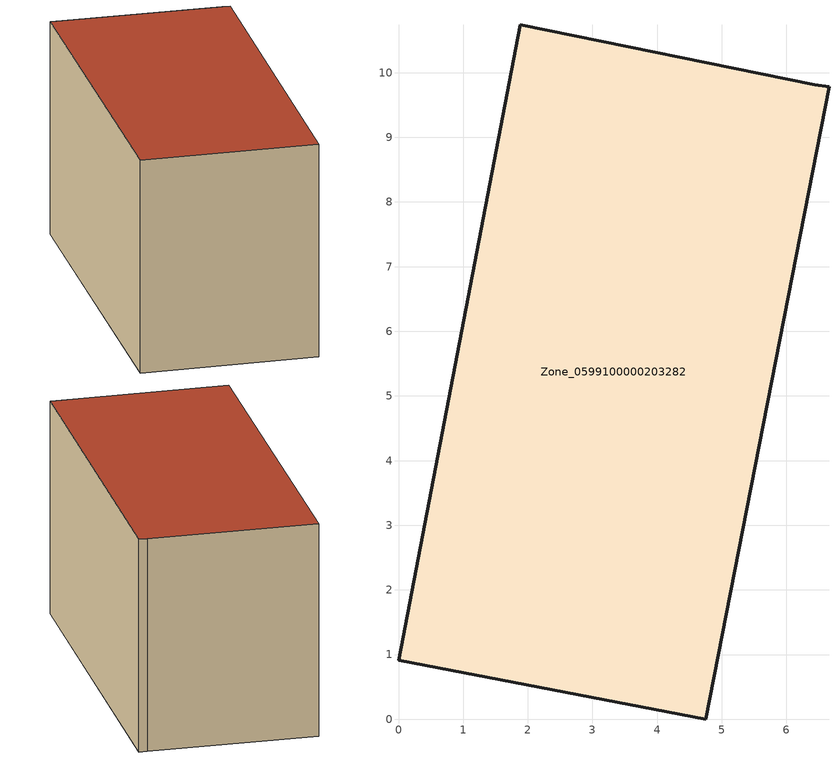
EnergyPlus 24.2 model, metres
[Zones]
Zone_0599100000203282
 floor ground (C_G): 1.89,10.74 6.43,9.81 6.66,9.78 4.75,0 0,0.91 z0
 wall outside (C_F): 6.43,9.81 1.89,10.74 0,0.91 4.75,0 6.66,9.78 6.43,9.81 z0:6.03
 roof outside (C_R): 0,0.91 4.75,0 6.66,9.78 6.43,9.81 1.89,10.74 z6.03
[BUILDING]
Pand.0599100000203282: North Axis=0; Terrain=City; Loads Convergence Tolerance Value=0.04; Temperature Convergence Tolerance Value=0.4; Solar Distribution=FullExterior; Maximum Number of Warmup Days=25; Minimum Number of Warmup Days=1
[Site:Location]
Rotterdam.The.Hague.AP_ZH_NLD Design_Conditions: Latitude=51.96; Longitude=4.45; Time Zone=1; Elevation=-4.5
[SITE:GROUNDTEMPERATURE:BUILDINGSURFACE]
18, 18, 18, 18, 18, 18, 18, 18, 18, 18, 18, 18
[MATERIAL] Thermal Absorptance=0.9; Solar Absorptance=0.7; Visible Absorptance=0.7
Name | Roughness | Thickness | Conductivity | Density | Specific Heat
G.TI.1946-1964 | MediumSmooth | 0.15 | 1 | 540 | 1210
F.TI.1946-1964 | Rough | 0.3 | 0.857143 | 1920 | 840
R.TI.1946-1964 | MediumRough | 0.2 | 0.277778 | 1500 | 1000
[CONSTRUCTION]
C_G: G.TI.1946-1964
C_F: F.TI.1946-1964
C_R: R.TI.1946-1964
[ZONE]
Zone_0599100000203282: Type=1; Multiplier=1; Ceiling Height=Autocalculate; Volume=Autocalculate; Floor Area=autocalculate; Part of Total Floor Area=Yes
[ZONEINFILTRATION:DESIGNFLOWRATE]
Infil_Zone_0599100000203282: Zone or ZoneList or Space or SpaceList=Zone_0599100000203282; Schedule=AlwaysOn; Design Flow Rate Calculation Method=Flow/Area; Flow Rate per Floor Area=0.003; Constant Term Coefficient=1; Temperature Term Coefficient=0; Velocity Term Coefficient=0; Velocity Squared Term Coefficient=0
[HVACTEMPLATE:ZONE:IDEALLOADSAIRSYSTEM]
Zone_0599100000203282: Maximum Heating Supply Air Temperature=50; Minimum Cooling Supply Air Temperature=13; Maximum Heating Supply Air Humidity Ratio=0.0156; Minimum Cooling Supply Air Humidity Ratio=0.0077; Heating Limit=NoLimit; Cooling Limit=NoLimit; Dehumidification Control Type=ConstantSensibleHeatRatio; Cooling Sensible Heat Ratio=0.7; Dehumidification Setpoint=60; Humidification Control Type=None; Humidification Setpoint=30; Outdoor Air Method=None; Outdoor Air Flow Rate per Person=0.00944; Outdoor Air Flow Rate per Zone Floor Area=0; Outdoor Air Flow Rate per Zone=0; Demand Controlled Ventilation Type=None; Outdoor Air Economizer Type=NoEconomizer; Heat Recovery Type=None; Sensible Heat Recovery Effectiveness=0.7; Latent Heat Recovery Effectiveness=0.65
[ZONECONTROL:THERMOSTAT]
ThermostatControl_Zone_0599100000203282: Zone or ZoneList=Zone_0599100000203282; Control Type Schedule=DualSetpointControlType; Control 1=Thermostat_Zone_0599100000203282; Temperature Difference Between Cutout And Setpoint=0
[THERMOSTATSETPOINT:DUALSETPOINT]
Thermostat_Zone_0599100000203282: Heating Setpoint Temperature Schedule=HeatingSetpoint_Zone_0599100000203282; Cooling Setpoint Temperature Schedule=CoolingSetpoint_Zone_0599100000203282
[SCHEDULE:COMPACT]
HeatingSetpoint_Zone_0599100000203282: Through: 12/31, For: AllDays, Until: 24:00, 21
CoolingSetpoint_Zone_0599100000203282: Through: 12/31, For: AllDays, Until: 24:00, 24
DualSetpointControlType: Through: 12/31, For: AllDays, Until: 24:00, 4
AlwaysOn: Through: 12/31, For: AllDays, Until: 24:00, 1
